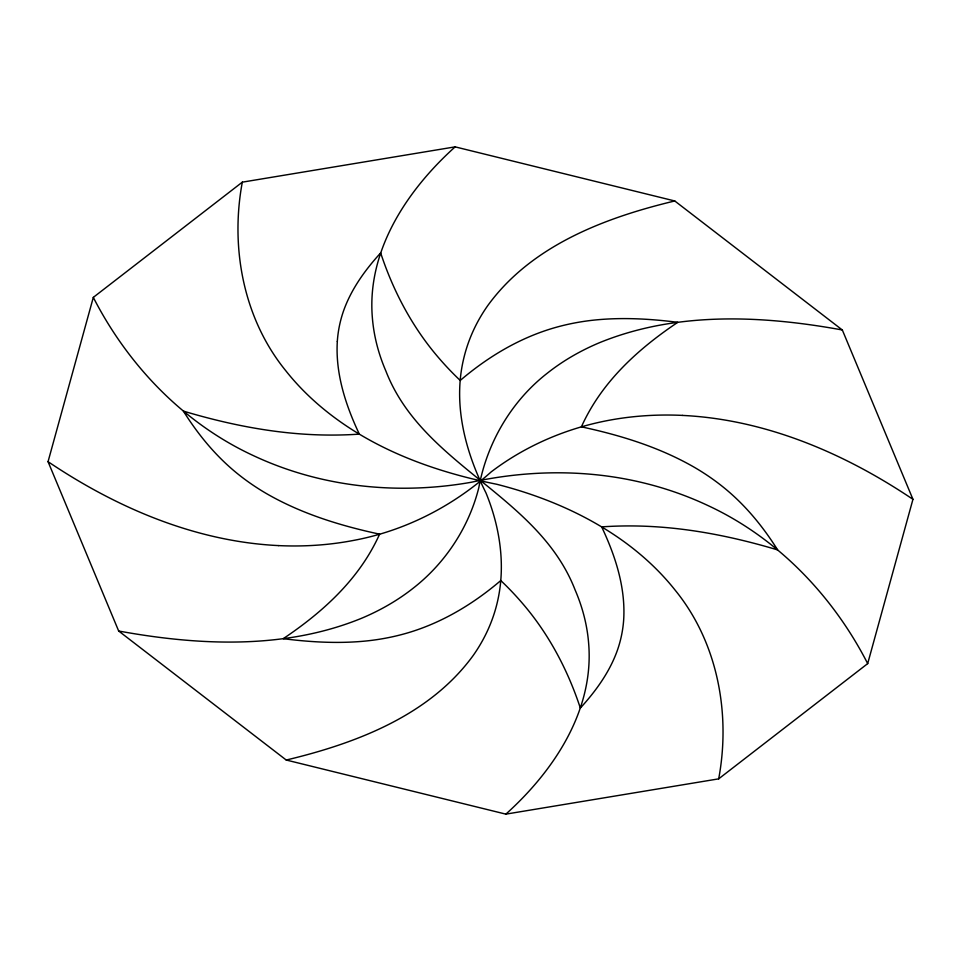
<?xml version="1.0" encoding="UTF-8"?>
<svg xmlns="http://www.w3.org/2000/svg" width="961" height="961" viewBox="0 0 961 961"><rect width="100%" height="100%" fill="white"/><g stroke="black" fill="none" stroke-linecap="round" stroke-linejoin="round"><path stroke-width="1.44" d="M242.316 182.146C230.123 247.373 243.301 318.608 285.777 370.73A260.599 196.08 11.8 0 0 336.77 419.212C383.835 453.496 439.994 472.908 496.669 484.248C542.076 495.768 586.162 514.219 624.23 541.8A260.599 196.08 11.8 0 1 675.235 590.27C717.687 642.392 730.877 713.615 718.684 778.854L505.858 814.135L286.234 760.031L118.671 631.017L48.05 461.676L93.313 297.381L242.316 182.158L455.142 146.865L674.766 200.969L842.329 329.983L912.95 499.324L867.687 663.619L718.684 778.842M455.142 146.865C407.284 189.918 366.67 250.605 372.363 317.719A260.311 195.864 11.8 0 0 385.89 371.054C422.816 466.169 538.184 494.831 575.11 589.946A260.299 195.852 11.8 0 1 588.637 643.281C594.318 710.395 553.716 771.082 505.858 814.135M674.766 200.969C605.034 217.618 531.349 245.499 487.732 305.634A260.599 196.08 11.8 0 0 463.538 359.318C452.799 404.737 465.448 452.102 485.966 492.873C499.96 527.012 505.87 565.392 497.462 601.682A260.599 196.08 11.8 0 1 473.28 655.366C429.639 715.489 355.966 743.394 286.234 760.031M682.454 415.416C765.581 419.416 844.611 453.292 912.95 499.324M278.546 545.596C195.419 541.584 116.389 507.708 48.05 461.676M842.329 329.983C762.265 315.364 676.364 311.304 599.592 342.657A260.311 195.864 11.8 0 0 547.434 373.096C511.336 401.109 487.011 442.865 478.806 487.695C468.944 527.121 445.544 562.846 413.566 587.904A260.311 195.864 11.8 0 1 361.408 618.343C284.636 649.684 198.735 645.648 118.671 631.017M867.687 663.619C832.959 595.748 777.329 537.679 707.728 505.45A260.299 195.852 11.8 0 0 642.044 482.542C586.15 469.184 527.373 470.025 471.358 482.242C421.002 491.167 368.784 490.266 318.968 478.458A260.311 195.864 11.8 0 1 253.272 455.562C183.671 423.32 128.041 365.252 93.313 297.381M278.546 545.596A260.599 196.08 11.8 0 0 353.732 540.382C404.809 530.856 452.535 506.471 491.203 471.875C525.199 446.012 565.392 428.702 607.268 420.618A260.599 196.08 11.8 0 1 682.454 415.404M337.311 341.395C335.353 373.697 345.696 405.254 359.33 434.12A320.602 241.223 11.8 0 1 325.311 435.021C277.116 434.288 229.451 424.858 183.383 411.104C196.993 432.786 213.21 452.955 232.682 469.665A205.113 154.337 11.8 0 0 266.017 493.329C301.069 513.63 340.182 525.703 379.607 534.16A320.554 241.187 11.8 0 1 367.018 557.572C346.044 590.859 315.628 616.95 283.219 638.681C311.676 642.284 340.554 643.882 369.12 640.663A205.113 154.325 11.8 0 0 409.206 632.434C443.117 622.163 473.941 603.46 500.777 580.54A320.59 241.211 11.8 0 1 522.207 603.052C548.587 633.575 567.771 669.841 580.336 708.065C595.532 691.415 609.118 672.796 616.95 651.498A205.113 154.325 11.8 0 0 623.689 619.605C625.647 587.303 615.304 555.746 601.67 526.88A320.566 241.199 11.8 0 1 635.689 525.979C683.884 526.712 731.549 536.142 777.617 549.896C764.007 528.214 747.79 508.045 728.318 491.335A205.113 154.337 11.8 0 0 694.983 467.671C659.931 447.358 620.818 435.297 581.393 426.84A320.566 241.199 11.8 0 1 593.982 403.428C614.956 370.141 645.372 344.05 677.781 322.319C649.324 318.704 620.446 317.118 591.88 320.337A205.113 154.325 11.8 0 0 551.794 328.566C517.883 338.837 487.059 357.54 460.223 380.46A320.554 241.187 11.8 0 1 438.793 357.948C412.413 327.425 393.229 291.159 380.664 252.923C365.468 269.585 351.894 288.204 344.05 309.502A205.101 154.325 11.8 0 0 337.311 341.395"/></g></svg>
